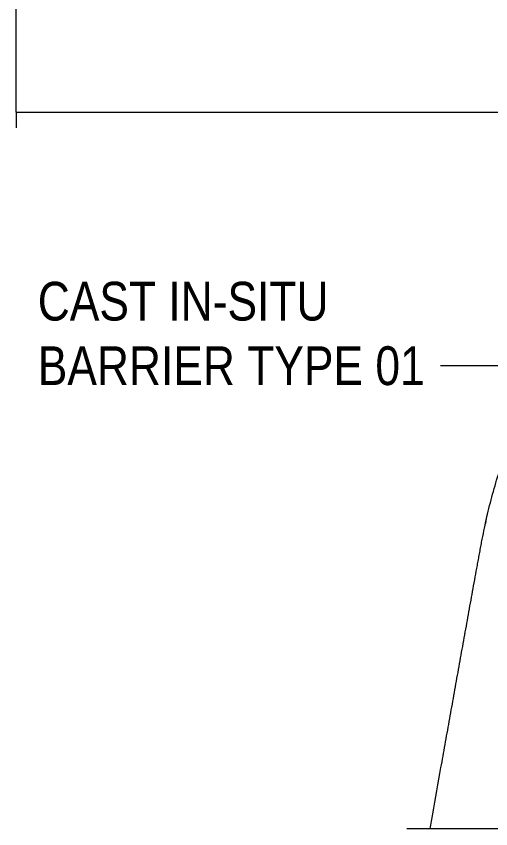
# Model space of a CAD drawing. Header units: metres. Extents: x 0 to 92, y 3 to 548.
# Drawn here: x 55.208 to 56.74, y 541.87 to 544.493 of the extents above; entities that cross this region are included whole.
import ezdxf

# ---------------------------------------------------------------- set-up
doc = ezdxf.new("R2010")
doc.units = ezdxf.units.M
for name, color, linetype, lineweight in [('A-ANNO-NOTE', 7, 'Continuous', 9), ('A-DETL-GENF', 7, 'Continuous', 9), ('A-FLOR', 7, 'Continuous', 50), ('G-ANNO-TEXT', 7, 'Continuous', 9), ('S-BEAM', 7, 'Continuous', 50)]:
    doc.layers.add(name, color=color, linetype=linetype, lineweight=lineweight)
doc.styles.add('Arial Narrow_2', font='ARIALN.TTF', dxfattribs={"height": 0.125})

# ---------------------------------------------------------------- blocks, each defined once
blk = doc.blocks.new('BreakLine - BreakLine-7934069-DRG-2873186 - BARRIER TOP REINFORCEMENT PLAN _SE corner_')
at = {"layer": 'A-DETL-GENF', "color": 252, "lineweight": 13, "true_color": 0x888888}
for p, q in [((0, 0), (0.86, 0)), ((1.01, 0), (1.87, 0))]:
    blk.add_line(p, q, dxfattribs=at)
blk = doc.blocks.new('BreakLine - BreakLine-8060385-DRG-2873186 - BARRIER TOP REINFORCEMENT PLAN _SE corner_')
at = {"layer": 'A-DETL-GENF', "color": 252, "lineweight": 13, "true_color": 0x888888}
for p, q in [((0, 0), (1.185, 0)), ((1.335, 0), (2.52, 0))]:
    blk.add_line(p, q, dxfattribs=at)

msp = doc.modelspace()

# ---------------------------------------------------------------- linework, layer by layer
at = {"layer": 'A-ANNO-NOTE', "color": 252, "lineweight": 13, "true_color": 0x888888}
for p, q in [((55.2084, 544.1836), (55.2084, 544.1336)), ((56.5196, 541.8703), (56.4696, 541.8703))]:
    msp.add_line(p, q, dxfattribs=at)
at = {"layer": 'A-FLOR', "color": 252, "lineweight": 13, "true_color": 0x888888}
msp.add_line((56.7244, 542.8623), (56.7229, 542.8553), dxfattribs=at)
for points, knots in [([(56.723, 542.8558), (56.7251, 542.8659), (56.73, 542.8879), (56.7387, 542.9228), (56.7486, 542.9595), (56.759, 542.9958), (56.7739, 543.0441), (56.7901, 543.0918), (56.8077, 543.1391), (56.8262, 543.1861), (56.8459, 543.2325), (56.8671, 543.2784), (56.8836, 543.3124), (56.8978, 543.3406), (56.9094, 543.3629), (56.9182, 543.3795), (56.9272, 543.3957), (56.9393, 543.4169), (56.9549, 543.4433), (56.9716, 543.4711), (56.9853, 543.4933), (56.9957, 543.5097), (57.0063, 543.5258), (57.017, 543.5418), (57.0279, 543.5576), (57.0388, 543.5732), (57.0498, 543.5888), (57.0608, 543.6044), (57.0701, 543.6171), (57.0775, 543.6271), (57.0831, 543.6345), (57.0886, 543.6417), (57.0958, 543.651), (57.1047, 543.6622), (57.1157, 543.6757), (57.1273, 543.6898), (57.14, 543.7052), (57.1579, 543.7268), (57.1804, 543.7534), (57.1991, 543.7737), (57.2143, 543.7896), (57.2265, 543.8023), (57.2401, 543.8164), (57.2544, 543.8312), (57.2665, 543.8435), (57.2761, 543.8531), (57.2832, 543.86), (57.2901, 543.8667), (57.2994, 543.8755), (57.3109, 543.8862), (57.3247, 543.8988), (57.3387, 543.9114), (57.3528, 543.924), (57.3717, 543.9407), (57.3956, 543.9613), (57.4202, 543.9811), (57.4402, 543.9967), (57.4552, 544.0083), (57.4706, 544.0202), (57.4862, 544.0322), (57.5018, 544.044), (57.5172, 544.0552), (57.5319, 544.0654), (57.5462, 544.075), (57.5606, 544.0844), (57.5757, 544.0942), (57.5918, 544.1047), (57.6084, 544.1155), (57.6253, 544.1263), (57.642, 544.1366), (57.6584, 544.1464), (57.6803, 544.1589), (57.7078, 544.1741), (57.741, 544.1924), (57.7856, 544.216), (57.8315, 544.237), (57.8774, 544.258), (57.9121, 544.2732), (57.9414, 544.2846), (57.9651, 544.2935), (57.9828, 544.3), (58.0007, 544.3067), (58.0188, 544.3134), (58.0368, 544.3199), (58.0547, 544.3259), (58.0719, 544.3314), (58.0888, 544.3363), (58.1058, 544.3412), (58.1235, 544.3461), (58.1425, 544.3516), (58.1689, 544.3592), (58.202, 544.3681), (58.2296, 544.3742), (58.2517, 544.3787), (58.2692, 544.3822), (58.2883, 544.3861), (58.3083, 544.3901), (58.3284, 544.394), (58.348, 544.3975), (58.3669, 544.4004), (58.3856, 544.4031), (58.4042, 544.4055), (58.4229, 544.4079), (58.4417, 544.4103), (58.4667, 544.4134), (58.498, 544.4169), (58.5295, 544.4195), (58.5546, 544.4214), (58.5735, 544.4227), (58.5924, 544.4241), (58.6175, 544.4257), (58.6491, 544.4277), (58.6795, 544.4297), (58.6975, 544.4309), (58.7029, 544.4312)], [-0.09484187, -0.09484187, -0.09484187, -0.09484187, -0.094, -0.093, -0.092, -0.091, -0.09, -0.088, -0.087, -0.086, -0.084, -0.083, -0.082, -0.081, -0.0805, -0.08, -0.0795, -0.079, -0.078, -0.077, -0.0765, -0.076, -0.0755, -0.075, -0.0745, -0.074, -0.0735, -0.073, -0.0725, -0.07225, -0.072, -0.07175, -0.0715, -0.071, -0.0705, -0.07, -0.0695, -0.069, -0.068, -0.067, -0.0665, -0.066, -0.0655, -0.065, -0.0645, -0.06425, -0.064, -0.06375, -0.0635, -0.063, -0.0625, -0.062, -0.0615, -0.061, -0.06, -0.059, -0.0585, -0.058, -0.0575, -0.057, -0.0565, -0.056, -0.0555, -0.055, -0.0545, -0.054, -0.0535, -0.053, -0.0525, -0.052, -0.0515, -0.051, -0.05, -0.049, -0.048, -0.046, -0.045, -0.044, -0.043, -0.0425, -0.042, -0.0415, -0.041, -0.0405, -0.04, -0.0395, -0.039, -0.0385, -0.038, -0.0375, -0.037, -0.036, -0.035, -0.0345, -0.034, -0.0335, -0.033, -0.0325, -0.032, -0.0315, -0.031, -0.0305, -0.03, -0.0295, -0.029, -0.028, -0.027, -0.0265, -0.026, -0.0255, -0.025, -0.024, -0.023, -0.02257192, -0.02257192, -0.02257192, -0.02257192]), ([(56.5442, 541.8703), (56.5471, 541.8864), (56.5588, 541.9521), (56.575, 542.0427), (56.5927, 542.1421), (56.6061, 542.2166), (56.6194, 542.2912), (56.6328, 542.3657), (56.6461, 542.4403), (56.6596, 542.515), (56.673, 542.5897), (56.6843, 542.6519), (56.6922, 542.6956), (56.6968, 542.7206), (56.7003, 542.7393), (56.7037, 542.758), (56.7072, 542.7768), (56.7107, 542.7955), (56.7156, 542.8202), (56.7196, 542.8399), (56.7225, 542.8536), (56.7229, 542.8553)], [-0.12129201, -0.12129201, -0.12129201, -0.12129201, -0.12, -0.116, -0.114, -0.112, -0.11, -0.108, -0.106, -0.104, -0.102, -0.1, -0.099, -0.0985, -0.098, -0.0975, -0.097, -0.0965, -0.096, -0.095, -0.09485744, -0.09485744, -0.09485744, -0.09485744])]:
    msp.add_open_spline(points, degree=3, knots=knots, dxfattribs=at)
at = {"layer": 'G-ANNO-TEXT'}
for p, q in [((56.6183, 543.3652), (56.5781, 543.3652)), ((57.3449, 543.3652), (56.6183, 543.3652))]:
    msp.add_line(p, q, dxfattribs=at)
at = {"layer": 'S-BEAM', "color": 9, "lineweight": 13, "true_color": 0xc0c0c0}
msp.add_line((55.2084, 544.1836), (57.7136, 544.1836), dxfattribs=at)

# ---------------------------------------------------------------- block references
at = {"layer": 'A-DETL-GENF', "color": 252, "true_color": 0x888888}
for name, p, rotation in [('BreakLine - BreakLine-7934069-DRG-2873186 - BARRIER TOP REINFORCEMENT PLAN _SE corner_', (55.2084, 544.1836), 90.00000000013358), ('BreakLine - BreakLine-8060385-DRG-2873186 - BARRIER TOP REINFORCEMENT PLAN _SE corner_', (59.0396, 541.8703), 180)]:
    msp.add_blockref(name, p, dxfattribs=dict(at, rotation=rotation))

# ---------------------------------------------------------------- texts
at = {"layer": 'G-ANNO-TEXT', "char_height": 0.125, "attachment_point": 1, "style": 'Arial Narrow_2', "bg_fill": 3, "box_fill_scale": 1, "bg_fill_color": 256, "bg_fill_transparency": 0}
for s, insert in [('CAST IN-SITU', (55.2779, 543.6361)), ('BARRIER TYPE 01', (55.2779, 543.4277))]:
    msp.add_mtext(s, dxfattribs=dict(at, insert=insert))

doc.saveas('drawing.dxf')
